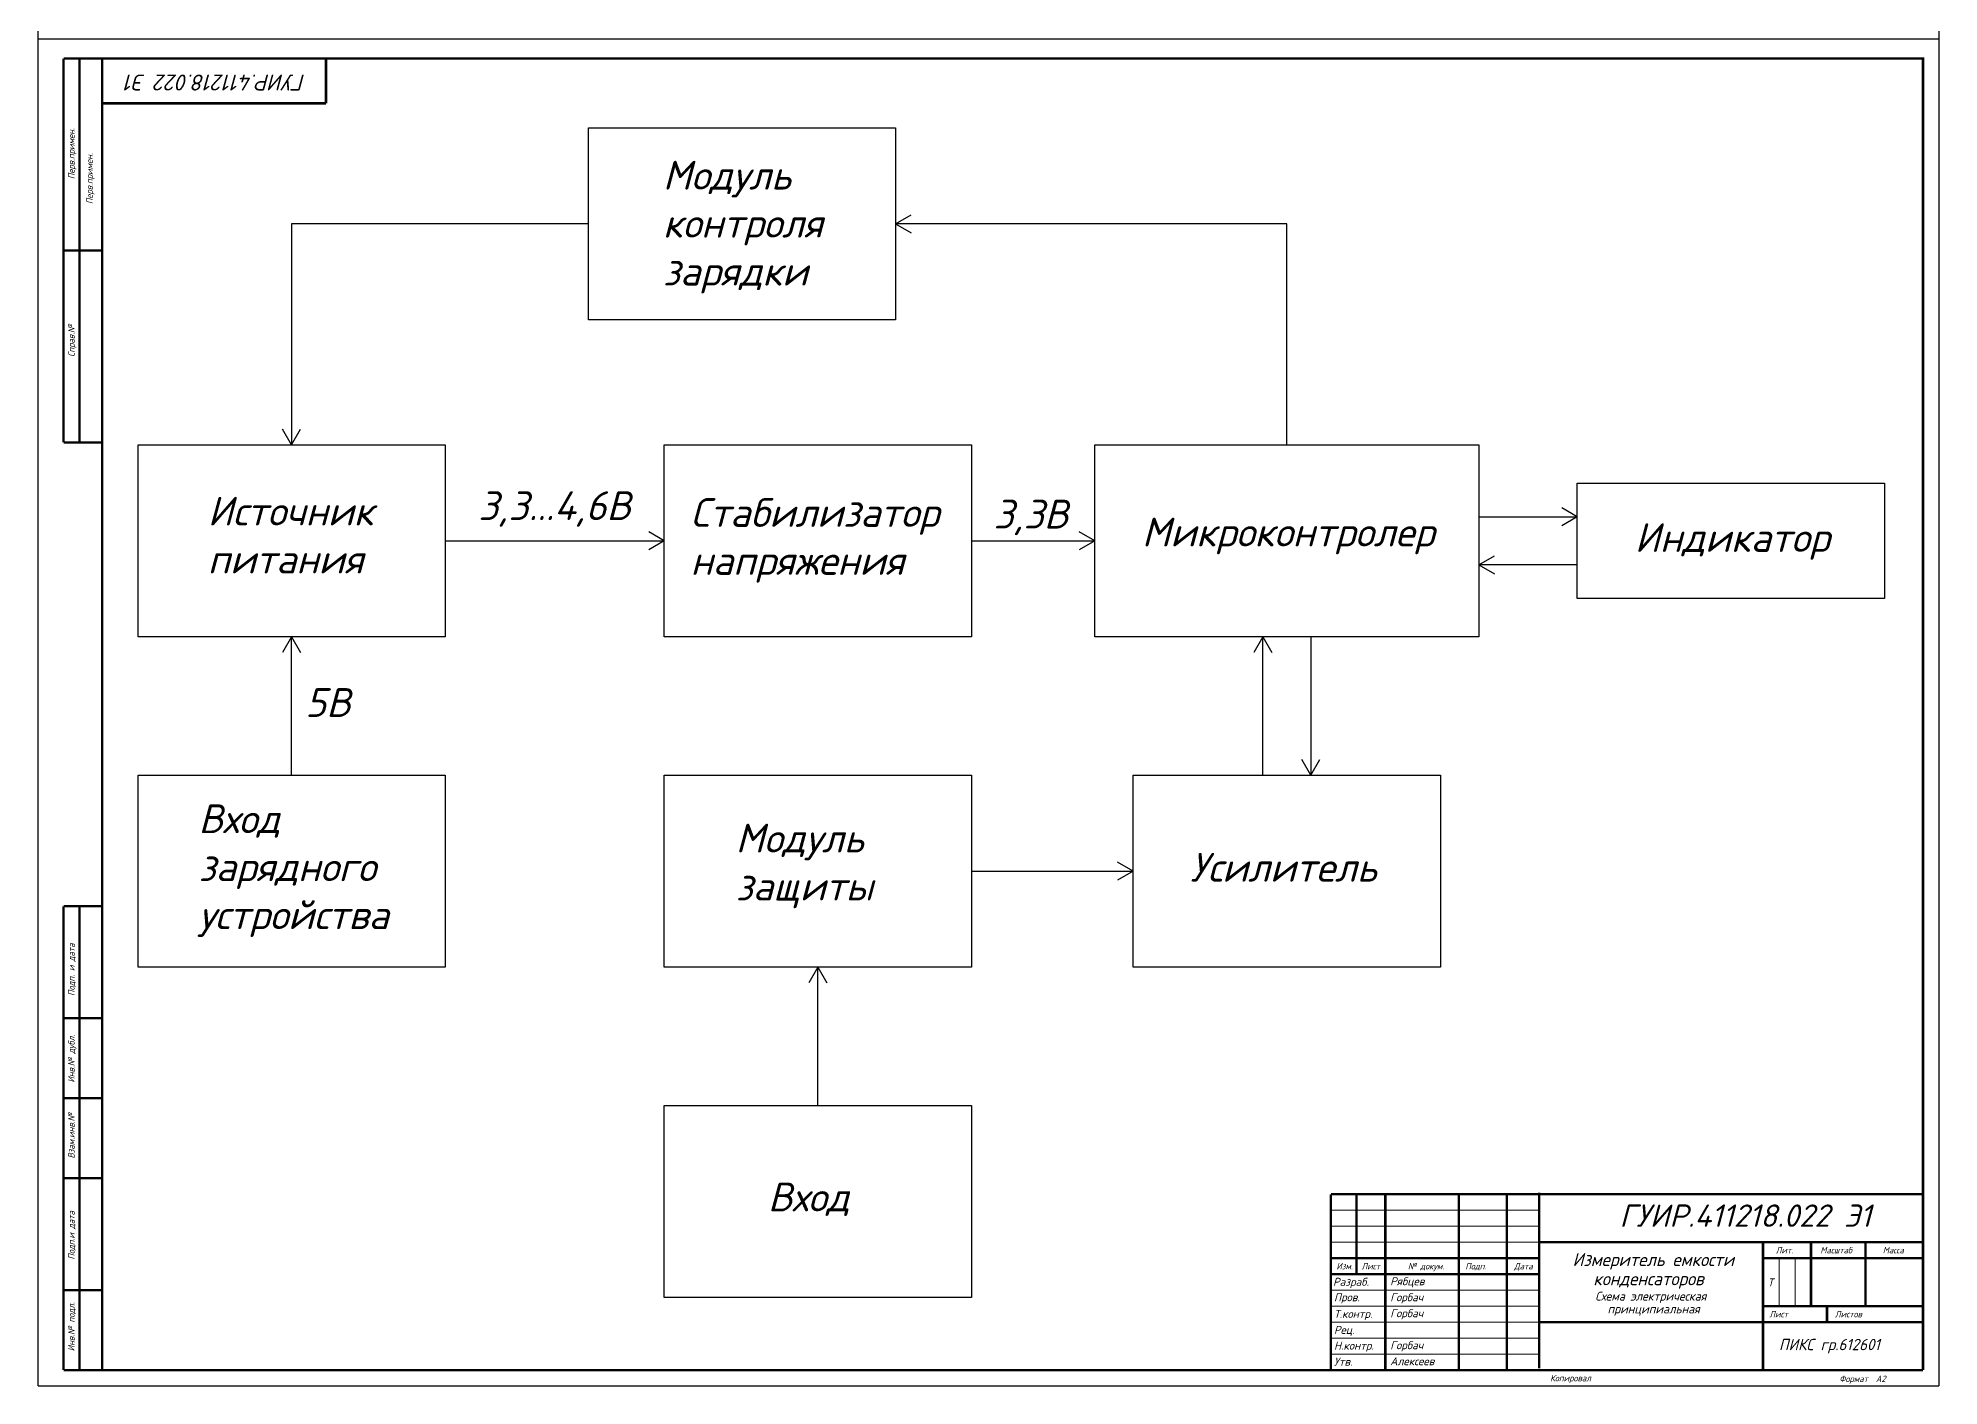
# Model space of a CAD drawing. Header units: millimetres. Extents: x 242 to 2202, y -792 to 1099.
# Drawn here: x 1608 to 2202, y -792 to -370 of the extents above; entities that cross this region are included whole.
import ezdxf

# ---------------------------------------------------------------- set-up
doc = ezdxf.new("R2010")
doc.units = ezdxf.units.MM
doc.layers.add('KONTUR', color=7, linetype='Continuous')
doc.layers.add('PDF _текст', color=7, linetype='Continuous')
doc.layers.add('текст', color=7, linetype='Continuous', lineweight=30)
doc.styles.add('GOST-2.304_Type-B_italic', font='GOST Common Italic.ttf')
doc.styles.add('PDF ISOCPEUR Italic', font='isocpeui.ttf')

msp = doc.modelspace()

# ---------------------------------------------------------------- linework, layer by layer
at = {"linetype": 'ByBlock'}
for p, q in [((2202.09, -370.67), (1608.14, -370.67)), ((1780.1, -398.46), (1876.1, -398.46)), ((1780.1, -458.46), (1780.1, -398.46)), ((1876.1, -398.46), (1876.1, -458.46)), ((1876.1, -428.46), (1880.97, -425.65)), ((1687.39, -428.46), (1687.39, -497.52)), ((1780.1, -428.46), (1687.39, -428.46)), ((1998.34, -428.46), (1876.1, -428.46)), ((1876.1, -428.46), (1880.97, -431.27)), ((1998.34, -497.52), (1998.34, -428.46)), ((1876.1, -458.46), (1780.1, -458.46)), ((1687.39, -497.52), (1684.57, -492.65)), ((1687.39, -497.52), (1690.2, -492.65)), ((1639.39, -497.52), (1735.39, -497.52)), ((1639.39, -557.52), (1639.39, -497.52)), ((1735.39, -497.52), (1735.39, -557.52)), ((1803.82, -497.52), (1899.82, -497.52)), ((1803.82, -557.52), (1803.82, -497.52)), ((1899.82, -497.52), (1899.82, -557.52)), ((1938.34, -497.52), (2058.34, -497.52)), ((1938.34, -557.52), (1938.34, -497.52)), ((2058.34, -497.52), (2058.34, -557.52)), ((2089.13, -509.52), (2185.13, -509.52)), ((2089.13, -545.52), (2089.13, -509.52)), ((2185.13, -509.52), (2185.13, -545.52)), ((2058.34, -520.02), (2088.92, -520.02)), ((2058.34, -520.02), (2058.34, -535.02)), ((2089.13, -520.02), (2084.26, -517.21)), ((2089.13, -520.02), (2084.26, -522.84)), ((1735.39, -527.52), (1803.82, -527.52)), ((1803.82, -527.52), (1798.95, -524.71)), ((1803.82, -527.52), (1798.95, -530.34)), ((1899.82, -527.52), (1938.34, -527.52)), ((1938.34, -527.52), (1933.47, -524.71)), ((1938.34, -527.52), (1933.47, -530.34)), ((2058.34, -535.02), (2063.21, -532.21)), ((2088.92, -535.02), (2058.34, -535.02)), ((2058.34, -535.02), (2063.21, -537.84)), ((2185.13, -545.52), (2089.13, -545.52)), ((1735.39, -557.52), (1639.39, -557.52)), ((1687.39, -557.52), (1684.57, -562.4)), ((1687.39, -600.78), (1687.39, -557.52)), ((1687.39, -557.52), (1690.2, -562.4)), ((1899.82, -557.52), (1803.82, -557.52)), ((2058.34, -557.52), (1938.34, -557.52)), ((1990.84, -557.52), (1988.03, -562.4)), ((1990.84, -600.78), (1990.84, -557.52)), ((1990.84, -557.52), (1993.65, -562.4)), ((2005.84, -557.52), (2005.84, -600.78)), ((2005.84, -600.78), (2003.03, -595.91)), ((2005.84, -600.78), (2008.65, -595.91)), ((1639.39, -600.78), (1735.39, -600.78)), ((1639.39, -660.78), (1639.39, -600.78)), ((1735.39, -600.78), (1735.39, -660.78)), ((1803.82, -600.78), (1899.82, -600.78)), ((1803.82, -660.78), (1803.82, -600.78)), ((1899.82, -600.78), (1899.82, -660.78)), ((1950.34, -600.78), (2046.34, -600.78)), ((1950.34, -660.78), (1950.34, -600.78)), ((2046.34, -600.78), (2046.34, -660.78)), ((1950.34, -630.78), (1945.47, -627.97)), ((1899.82, -630.78), (1950.34, -630.78)), ((1950.34, -630.78), (1945.47, -633.59)), ((1735.39, -660.78), (1639.39, -660.78)), ((1899.82, -660.78), (1803.82, -660.78)), ((1851.82, -660.78), (1849.01, -665.65)), ((1851.82, -704.04), (1851.82, -660.78)), ((1851.82, -660.78), (1854.63, -665.65)), ((2046.34, -660.78), (1950.34, -660.78)), ((1803.82, -704.04), (1899.82, -704.04)), ((1803.82, -764.04), (1803.82, -704.04)), ((1899.82, -704.04), (1899.82, -764.04)), ((1899.82, -764.04), (1803.82, -764.04))]:
    msp.add_line(p, q, dxfattribs=at)
for points, const_width in [([(1616.13, -496.76), (1616.13, -376.76)], 0.749), ([(1621.13, -376.76), (1621.13, -496.76)], 0.749), ([(1628.13, -436.76), (1616.13, -436.76)], 0.749), ([(1628.13, -496.76), (1616.13, -496.76)], 0.749), ([(1616.13, -641.76), (1616.13, -786.76)], 0.749), ([(1628.13, -641.76), (1616.13, -641.76)], 0.749), ([(1621.13, -641.76), (1621.13, -786.76)], 0.749), ([(1628.13, -676.76), (1616.13, -676.76)], 0.749), ([(1628.13, -701.76), (1616.13, -701.76)], 0.749), ([(1628.13, -726.76), (1616.13, -726.76)], 0.749), ([(2012.14, -731.76), (2012.14, -786.76)], 0.749), ([(2197.14, -731.76), (2012.14, -731.76)], 0.749), ([(2020.14, -731.76), (2020.14, -756.76)], 0.749), ([(2029.14, -786.76), (2029.14, -731.76)], 0.749), ([(2052.14, -731.76), (2052.14, -786.76)], 0.749), ([(2067.14, -786.76), (2067.14, -731.76)], 0.749), ([(2077.23, -731.31), (2077.23, -786.18)], 0.749), ([(2012.14, -736.76), (2077.14, -736.76)], 0.3), ([(2012.14, -741.76), (2077.14, -741.76)], 0.3), ([(2077.14, -746.76), (2012.14, -746.76)], 0.3), ([(2077.14, -746.76), (2197.14, -746.76)], 0.749), ([(2147.14, -746.76), (2147.14, -786.76)], 0.749), ([(2162.14, -766.76), (2162.14, -746.76)], 0.749), ([(2179.14, -746.76), (2179.14, -766.76)], 0.749), ([(2012.14, -751.76), (2077.14, -751.76)], 0.749), ([(2197.14, -751.76), (2147.14, -751.76)], 0.749), ([(2152.16, -766.76), (2152.16, -751.76)], 0.3), ([(2157.24, -766.76), (2157.24, -751.76)], 0.3), ([(2077.14, -756.76), (2012.14, -756.76)], 0.749), ([(1628.13, -761.76), (1616.13, -761.76)], 0.749), ([(2012.14, -761.76), (2077.14, -761.76)], 0.3), ([(2077.14, -766.76), (2012.14, -766.76)], 0.3), ([(2012.14, -771.76), (2077.14, -771.76)], 0.3), ([(2197.14, -771.76), (2077.14, -771.76)], 0.749), ([(2197.14, -766.76), (2147.14, -766.76)], 0.749), ([(2167.14, -771.76), (2167.14, -766.76)], 0.749), ([(2077.14, -776.76), (2012.14, -776.76)], 0.3), ([(2012.14, -781.76), (2077.14, -781.76)], 0.3), ([(1616.14, -786.76), (2197.14, -786.76)], 0.749)]:
    msp.add_lwpolyline(points, dxfattribs=dict(const_width=const_width))
at = {"layer": 'KONTUR'}
for p, q in [((1608.14, -791.71), (1608.14, 49.29)), ((2202.14, 49.29), (2202.14, -791.71)), ((1608.14, -791.71), (2202.14, -791.71))]:
    msp.add_line(p, q, dxfattribs=at)
at = {"layer": 'PDF _текст', "const_width": 0.749}
for points in [[(1616.13, -376.76), (1628.13, -376.76)], [(1628.14, -786.76), (1628.14, -376.76), (2197.14, -376.76), (2197.14, -786.76)], [(1698.13, -376.76), (1698.13, -390.76)], [(1698.13, -390.76), (1628.13, -390.76)]]:
    msp.add_lwpolyline(points, dxfattribs=at)

# ---------------------------------------------------------------- texts
at = {"style": 'GOST-2.304_Type-B_italic'}
for s, p in [('Перв.примен.', (1619.57, -414.45)), ('Перв.примен.', (1625.25, -422.26)), ('Справ.№', (1619.57, -470)), ('Подп. и дата', (1619.57, -669.78)), ('Инв.№ дубл.', (1619.57, -696.86)), ('Взам.инв.№', (1619.57, -720.6)), ('Подп.и дата', (1619.57, -752.2)), ('Инв.№ подл.', (1619.57, -780.86))]:
    msp.add_text(s, height=2.032, rotation=90, dxfattribs=at).set_placement(p)
for s, height, p in [('Лит.', 2.032, (2151.13, -750.27)), ('Масштаб', 2.032, (2165.06, -750.27)), ('Масса', 2.032, (2184.57, -750.27)), ('Изм.', 2.032, (2013.84, -755.27)), ('Лист', 2.032, (2021.69, -755.27)), ('№ докум.', 2.032, (2036.18, -755.27)), ('Подп.', 2.032, (2054.13, -755.27)), ('Дата', 2.032, (2069.36, -755.27)), ('Измеритель емкости', 4.064, (2087.63, -754.23)), ('конденсаторов', 4.064, (2094.13, -760.23)), ('Схема электрическая', 2.794, (2094.73, -765.02)), ('принципиальная', 2.794, (2098.57, -769.02)), ('Лист', 2.032, (2149.13, -770.27)), ('Листов', 2.032, (2169.63, -770.27)), ('ПИКС гр.612601', 3.556, (2152.13, -780.53)), ('Копировал', 2.032, (2080.63, -790.27)), ('Формат  A2', 2.032, (2171.01, -790.49))]:
    msp.add_text(s, height=height, dxfattribs=at).set_placement(p)
at = {"linetype": 'ByBlock', "char_height": 9, "attachment_point": 1, "style": 'PDF ISOCPEUR Italic'}
for s, width, insert in [('Модуль контроля зарядки', 78.4122, (1803.38, -408.72)), ('Источник питания', 37.5862, (1661.14, -513.71)), ('3,3...4,6В', 27.792, (1745.7, -512.03)), ('Стабилизатор напряжения', 65.5669, (1812.03, -514.16)), ('3,3В', 27.792, (1906.7, -514.67)), ('Микроконтролер', 111.6232, (1953.07, -520.27)), ('Индикатор', 52.2146, (2107.04, -521.98)), ('5В', 27.792, (1691.64, -573.56)), ('Вход зарядного устройства', 55.1118, (1658.29, -609.9)), ('Модуль защиты', 34.1862, (1826.12, -615.94)), ('Усилитель', 41.6712, (1968.16, -625.07)), ('Вход', 61.269, (1836.2, -728.14))]:
    msp.add_mtext_dynamic_manual_height_columns(s, width=width, gutter_width=18.75, heights=[0], dxfattribs=dict(at, insert=insert))
at = {"insert": (2148.6, -760.59), "char_height": 2.5, "attachment_point": 7, "style": 'PDF ISOCPEUR Italic'}
msp.add_mtext('Т', dxfattribs=at)
at = {"layer": 'PDF _текст', "style": 'PDF ISOCPEUR Italic'}
msp.add_text('ГУИР.411218.022 Э1', height=5, rotation=180, dxfattribs=at).set_placement((1691.78, -381.75))
msp.add_text('ГУИР.411218.022 Э1', height=7, dxfattribs=at).set_placement((2102.29, -741.96))
at = {"layer": 'текст', "style": 'PDF ISOCPEUR Italic'}
for s, p in [('Разраб.', (2012.8, -760.4)), ('Рябцев', (2030.65, -760.23)), ('Пров.', (2013.1, -765.23)), ('Горбач', (2030.65, -765.23)), ('Т.контр.', (2013.1, -770.42)), ('Горбач', (2030.65, -770.23)), ('Рец.', (2013.1, -775.42)), ('Н.контр.', (2013.1, -780.35)), ('Горбач', (2030.65, -780.23)), ('Утв.', (2013.1, -785.36)), ('Алексеев', (2030.65, -785.23))]:
    msp.add_text(s, height=2.5, dxfattribs=at).set_placement(p)

doc.saveas('drawing.dxf')
